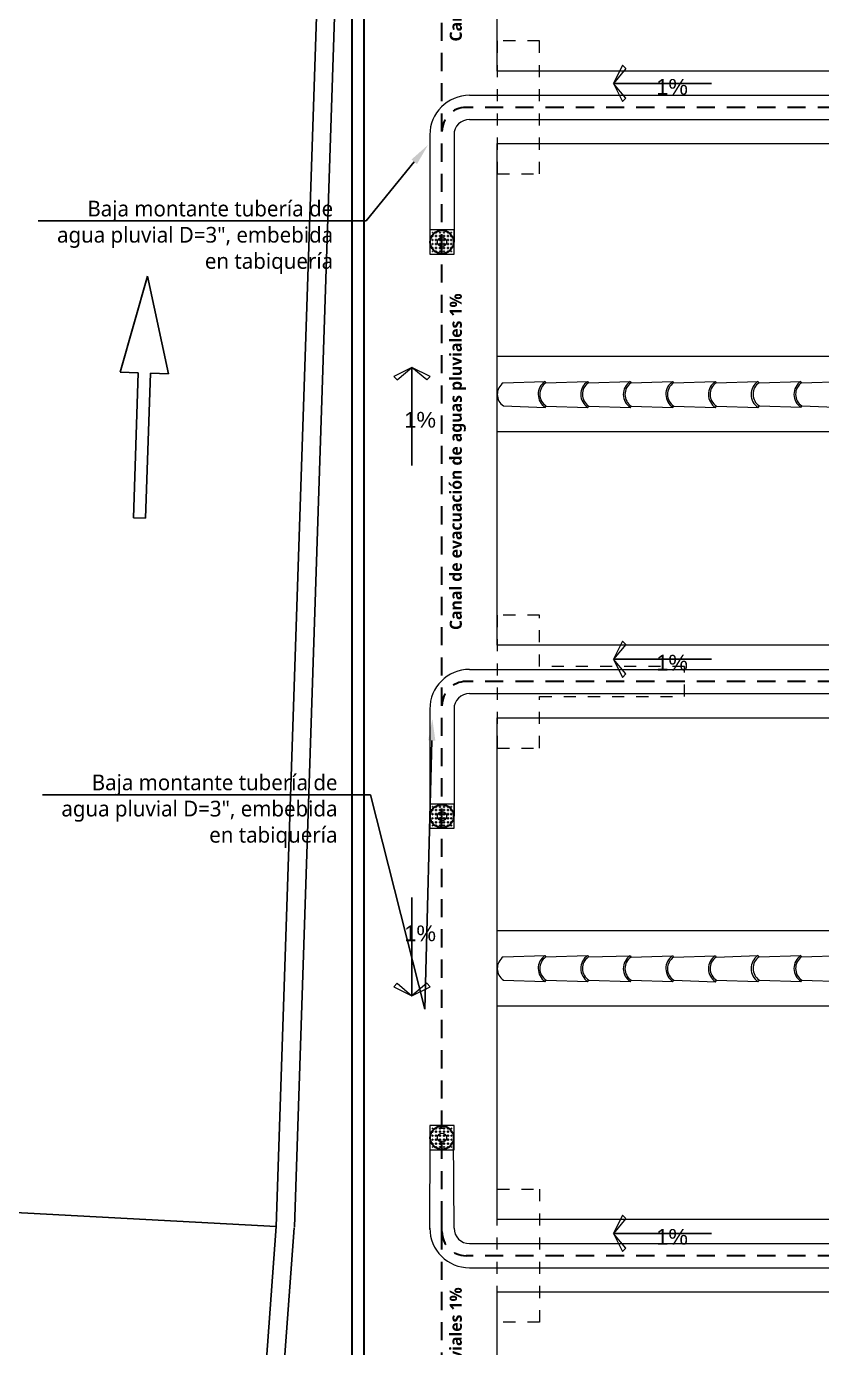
# Model space of a CAD drawing. Header units: metres. Extents: x 27 to 147, y -173 to 8.
# Drawn here: x 37.69 to 44.27, y -122.51 to -111.58 of the extents above; entities that cross this region are included whole.
import ezdxf
from ezdxf import colors
from ezdxf.entities.mleader import LeaderData, LeaderLine
from ezdxf.math import Vec2, Vec3

# ---------------------------------------------------------------- set-up
doc = ezdxf.new("R2010")
doc.units = ezdxf.units.M
doc.linetypes.add('DASHED2', pattern=[0.375, 0.25, -0.125])
doc.linetypes.add('HIDDEN2', pattern=[0.1875, 0.125, -0.0625])
for name, color, linetype, lineweight in [('2D Drafting - General_Pen_No__46', 7, 'Continuous', 25), ('canal de evacuacion', 1, 'Continuous', 20), ('Cotas varias El', 253, 'Continuous', 13), ('Equipamiento SR', 23, 'Continuous', 0), ('GRAFO 0 BLANCO', 7, 'Continuous', 0), ('grafo 2', 31, 'Continuous', 20), ('GRAFO 4', 7, 'Continuous', 30), ('GRAFO01', 7, 'Continuous', 0), ('GRfo 3', 7, 'Continuous', 30), ('Interior - Mobiliario', 7, 'Continuous', 5), ('letras sr', 7, 'Continuous', 5), ('linea0016', 144, 'HIDDEN2', 9), ('Lineas Referencia', 73, 'Continuous', 13), ('TEJAS ANDINA', 253, 'Continuous', 0)]:
    doc.layers.add(name, color=color, linetype=linetype, lineweight=lineweight)
doc.layers.add('Interior - Mobiliario _Pluma_Nº__3', color=7, linetype='Continuous', lineweight=18, true_color=0xff6600)
doc.layers.add('Mobiliario', color=7, linetype='Continuous', lineweight=0, true_color=0x7f7f7f)
doc.layers.add('Rampa', color=41, linetype='Continuous')
doc.layers.add('Separador de bike pintado', color=8, linetype='Continuous')
doc.styles.add('Generales', font='trebuc.ttf', dxfattribs={"height": 0.1})
doc.styles.add('GENERATED_STYLE_2', font='arial.ttf')

# ---------------------------------------------------------------- blocks, each defined once
blk = doc.blocks.new('A$C295C7585')
at = {"layer": 'Mobiliario', "lineweight": 15}
for p, q in [((1.374978025502969, 3.076203088460716), (1.513853283491699, 3.40416242087349)), ((1.513853283491699, 3.40416242087349), (1.527648820229842, 3.406546360073889)), ((1.556330874160267, 2.995064099900674), (1.716417933508637, 3.313533070731637)), ((1.716417933508637, 3.313533070731637), (1.70900166888714, 3.325407371513847)), ((1.222307230775641, 2.745859816847769), (1.36118248876528, 3.073819149260316)), ((1.36118248876528, 3.073819149260316), (1.374978025502969, 3.076203088460716)), ((1.403660079433394, 2.6647208282875), (1.563747138781764, 2.983189799118463)), ((1.563747138781764, 2.983189799118463), (1.556330874160267, 2.995064099900674)), ((1.069636436049223, 2.415516545234141), (1.208511694038407, 2.743475877646915)), ((1.208511694038407, 2.743475877646915), (1.222307230776096, 2.745859816847542)), ((1.250989284706975, 2.334377556673871), (1.411076344054891, 2.652846527505289)), ((1.411076344054891, 2.652846527505289), (1.403660079433394, 2.6647208282875)), ((0.9169656413223493, 2.085173273620967), (1.055840899311079, 2.413132606033741)), ((1.055840899311079, 2.413132606033741), (1.069636436048768, 2.415516545234595)), ((1.098318489980102, 2.004034285060698), (1.258405549328472, 2.322503255891888)), ((1.258405549328472, 2.322503255891888), (1.25098928470652, 2.334377556674326)), ((0.7650785429282223, 1.751017721853714), (0.9031190902182971, 2.079350511766734)), ((0.9031190902182971, 2.079350511766734), (0.9169656413223493, 2.085173273620967)), ((0.94643139158552, 1.66987873329299), (1.10492039455994, 1.989062689736784)), ((1.10492039455994, 1.989062689736784), (1.098439325062163, 2.004274668164622)), ((0.612407748201349, 1.420674450239858), (0.7512830061905333, 1.748633782652632)), ((0.7512830061905333, 1.748633782652632), (0.7650785429282223, 1.751017721853486)), ((0.7937605968586467, 1.339535461679816), (0.953847656207472, 1.658004432511007)), ((0.953847656207472, 1.658004432511007), (0.94643139158552, 1.66987873329299)), ((0.4597369534749305, 1.090331178626684), (0.5986122114636601, 1.418290511039459)), ((0.5986122114636601, 1.418290511039459), (0.6124077482018038, 1.420674450240085)), ((0.6410898021322282, 1.009192190066642), (0.8011768614805987, 1.327661160897833)), ((0.8011768614805987, 1.327661160897833), (0.7937605968591015, 1.339535461679816)), ((0.3070661587476025, 0.7599879070137376), (0.4459414167367868, 1.087947239426285)), ((0.4459414167367868, 1.087947239426285), (0.4597369534749305, 1.090331178626911)), ((0.4884190074053549, 0.6788489184534683), (0.6485060667537255, 0.997317889284659)), ((0.6485060667537255, 0.997317889284659), (0.6410898021322282, 1.009192190066642)), ((0.1543953640207292, 0.4296446354001091), (0.2932706220099135, 0.757603967813111)), ((0.2932706220099135, 0.757603967813111), (0.3070661587480572, 0.7599879070135103)), ((0.4958352720268522, 0.6669746176712579), (0.4884190074053549, 0.6788489184534683)), ((0.3357482126784817, 0.3485056468398398), (0.4958352720268522, 0.6669746176712579)), ((0.001724569293855893, 0.09930136378693533), (0.1405998272830402, 0.4272606961997099)), ((0.1405998272830402, 0.4272606961997099), (0.1543953640207292, 0.4296446354007912)), ((0.3431644773004336, 0.3366313460578567), (0.3357482126784817, 0.3485056468402945)), ((0.1830774179516084, 0.01816237522666597), (0.3431644773004336, 0.3366313460578567))]:
    blk.add_line(p, q, dxfattribs=at)
for centre, radius, start, end in [((1.64559542193274, 3.42692813519011), 0.1336946849706216, 189.8041789864884, 301.9874291323811), ((1.64559542193274, 3.42692813519011), 0.1196946849706216, 189.8041789864884, 301.9874291323811), ((1.492924627205866, 3.096584863576936), 0.1336946849706216, 189.8041789864884, 301.9874291323811), ((1.492924627205866, 3.096584863576936), 0.1196946849706216, 189.8041789864884, 301.9874291323811), ((1.340253832479448, 2.766241591963535), 0.1336946849706216, 189.8041789864884, 301.9874291323811), ((1.340253832479448, 2.766241591963535), 0.1196946849706216, 189.8041789864884, 301.9874291323811), ((1.187583037752574, 2.435898320350134), 0.1336946849706216, 189.8041789864884, 301.9874291323811), ((1.187583037752574, 2.435898320350134), 0.1196946849706216, 189.8041789864884, 301.9874291323811), ((1.034204698330086, 2.101672659223368), 0.1329726096647947, 189.6640148896703, 302.1275932302208), ((1.034912243024337, 2.105555048736051), 0.1196946849706216, 189.8041789864884, 301.9874291323811), ((0.8830251446311195, 1.77139949696948), 0.1336946849706216, 189.8041789864884, 301.9874291323811), ((0.8830251446311195, 1.77139949696948), 0.1196946849706216, 189.8041789864884, 301.9874291323811), ((0.7303543499047009, 1.441056225356306), 0.1336946849706216, 189.8041789864884, 301.9874291323811), ((0.7303543499047009, 1.441056225356306), 0.1196946849706216, 189.8041789864884, 301.9874291323811), ((0.5776835551778277, 1.110712953743132), 0.1336946849706216, 189.8041789864884, 301.9874291323811), ((0.5776835551778277, 1.110712953743132), 0.1196946849706216, 189.8041789864884, 301.9874291323811), ((0.4250127604509544, 0.7803696821295034), 0.1336946849706216, 189.8041789864884, 301.9874291323811), ((0.4250127604509544, 0.7803696821295034), 0.1196946849706216, 189.8041789864884, 301.9874291323811), ((0.2723419657240811, 0.4500264105163296), 0.1336946849706216, 189.8041789864884, 301.9874291323811), ((0.2723419657240811, 0.4500264105163296), 0.1196946849706216, 189.8041789864884, 301.9874291323811), ((0.1196711709962983, 0.119683138902019), 0.1196946849706216, 189.8041789864884, 301.9874291323811)]:
    blk.add_arc(centre, radius, start, end, dxfattribs=at)
blk = doc.blocks.new('Red 18')
at = {"layer": 'GRAFO 0 BLANCO', "linetype": 'Continuous'}
for p, q in [((0.05, 0.2041666666666667), (0.04583333333333334, 0.2041666666666667)), ((0.04583333333333334, 0.2041666666666667), (0.04583333333333334, 0.2)), ((0.04583333333333334, 0.2), (0.04583333333333334, 0.2041666666666667)), ((0.04583333333333334, 0.2041666666666667), (0.05, 0.2041666666666667)), ((0.04583333333333334, 0.2), (0.05, 0.2)), ((0.05, 0.2), (0.04583333333333334, 0.2)), ((0.05, 0.1791666666666666), (0.04583333333333334, 0.1791666666666666)), ((0.04583333333333334, 0.1791666666666666), (0.04583333333333334, 0.1708333333333333)), ((0.04583333333333334, 0.1708333333333333), (0.04583333333333334, 0.1791666666666666)), ((0.04583333333333334, 0.1791666666666666), (0.05, 0.1791666666666666)), ((0.04583333333333334, 0.1708333333333333), (0.05, 0.1708333333333333)), ((0.05, 0.1708333333333333), (0.04583333333333334, 0.1708333333333333)), ((0.05, 0.1458333333333333), (0.04583333333333334, 0.1458333333333333)), ((0.04583333333333334, 0.1458333333333333), (0.04583333333333334, 0.1375)), ((0.04583333333333334, 0.1375), (0.04583333333333334, 0.1458333333333333)), ((0.04583333333333334, 0.1458333333333333), (0.05, 0.1458333333333333)), ((0.04583333333333334, 0.1375), (0.05, 0.1375)), ((0.05, 0.1375), (0.04583333333333334, 0.1375)), ((0.05, 0.1125), (0.04583333333333334, 0.1125)), ((0.04583333333333334, 0.1125), (0.04583333333333334, 0.1041666666666667)), ((0.04583333333333334, 0.1041666666666667), (0.04583333333333334, 0.1125)), ((0.04583333333333334, 0.1125), (0.05, 0.1125)), ((0.05, 0.2), (0.05, 0.2041666666666667)), ((0.05, 0.2041666666666667), (0.05, 0.2)), ((0.05, 0.1708333333333333), (0.05, 0.1791666666666666)), ((0.05, 0.1791666666666666), (0.05, 0.1708333333333333)), ((0.05, 0.1375), (0.05, 0.1458333333333333)), ((0.05, 0.1458333333333333), (0.05, 0.1375)), ((0.05, 0.1041666666666667), (0.05, 0.1125)), ((0.05, 0.1125), (0.05, 0.1041666666666667)), ((0.07916666666666668, 0.2041666666666667), (0.07083333333333333, 0.2041666666666667)), ((0.07083333333333333, 0.2041666666666667), (0.07083333333333333, 0.2)), ((0.07083333333333333, 0.2041666666666667), (0.07916666666666668, 0.2041666666666667)), ((0.07083333333333333, 0.2), (0.07083333333333333, 0.2041666666666667)), ((0.07083333333333333, 0.2), (0.07916666666666668, 0.2)), ((0.07916666666666668, 0.2), (0.07083333333333333, 0.2)), ((0.07916666666666668, 0.1791666666666666), (0.07083333333333333, 0.1791666666666666)), ((0.07083333333333333, 0.1791666666666666), (0.07083333333333333, 0.1708333333333333)), ((0.07083333333333333, 0.1708333333333333), (0.07083333333333333, 0.1791666666666666)), ((0.07083333333333333, 0.1791666666666666), (0.07916666666666668, 0.1791666666666666)), ((0.07083333333333333, 0.1708333333333333), (0.07916666666666668, 0.1708333333333333)), ((0.07916666666666668, 0.1708333333333333), (0.07083333333333333, 0.1708333333333333)), ((0.07916666666666668, 0.1458333333333333), (0.07083333333333333, 0.1458333333333333)), ((0.07083333333333333, 0.1458333333333333), (0.07083333333333333, 0.1375)), ((0.07083333333333333, 0.1375), (0.07083333333333333, 0.1458333333333333)), ((0.07083333333333333, 0.1458333333333333), (0.07916666666666668, 0.1458333333333333)), ((0.07083333333333333, 0.1375), (0.07916666666666668, 0.1375)), ((0.07916666666666668, 0.1375), (0.07083333333333333, 0.1375)), ((0.07916666666666668, 0.1125), (0.07083333333333333, 0.1125)), ((0.07083333333333333, 0.1125), (0.07083333333333333, 0.1041666666666667)), ((0.07083333333333333, 0.1041666666666667), (0.07083333333333333, 0.1125)), ((0.07083333333333333, 0.1125), (0.07916666666666668, 0.1125)), ((0.07916666666666668, 0.2), (0.07916666666666668, 0.2041666666666667)), ((0.07916666666666668, 0.2041666666666667), (0.07916666666666668, 0.2)), ((0.07916666666666668, 0.1708333333333333), (0.07916666666666668, 0.1791666666666666)), ((0.07916666666666668, 0.1791666666666666), (0.07916666666666668, 0.1708333333333333)), ((0.07916666666666668, 0.1375), (0.07916666666666668, 0.1458333333333333)), ((0.07916666666666668, 0.1458333333333333), (0.07916666666666668, 0.1375)), ((0.07916666666666668, 0.1041666666666667), (0.07916666666666668, 0.1125)), ((0.07916666666666668, 0.1125), (0.07916666666666668, 0.1041666666666667)), ((0.1125, 0.2041666666666667), (0.1041666666666667, 0.2041666666666667)), ((0.1041666666666667, 0.2041666666666667), (0.1041666666666667, 0.2)), ((0.1041666666666667, 0.2041666666666667), (0.1125, 0.2041666666666667)), ((0.1041666666666667, 0.2), (0.1041666666666667, 0.2041666666666667)), ((0.1041666666666667, 0.2), (0.1125, 0.2)), ((0.1125, 0.2), (0.1041666666666667, 0.2)), ((0.1125, 0.1791666666666666), (0.1041666666666667, 0.1791666666666666)), ((0.1041666666666667, 0.1791666666666666), (0.1041666666666667, 0.1708333333333333)), ((0.1041666666666667, 0.1708333333333333), (0.1041666666666667, 0.1791666666666666)), ((0.1041666666666667, 0.1791666666666666), (0.1125, 0.1791666666666666)), ((0.1041666666666667, 0.1708333333333333), (0.1125, 0.1708333333333333)), ((0.1125, 0.1708333333333333), (0.1041666666666667, 0.1708333333333333)), ((0.1125, 0.1458333333333333), (0.1041666666666667, 0.1458333333333333)), ((0.1041666666666667, 0.1458333333333333), (0.1041666666666667, 0.1375)), ((0.1041666666666667, 0.1375), (0.1041666666666667, 0.1458333333333333)), ((0.1041666666666667, 0.1458333333333333), (0.1125, 0.1458333333333333)), ((0.1041666666666667, 0.1375), (0.1125, 0.1375)), ((0.1125, 0.1375), (0.1041666666666667, 0.1375)), ((0.1125, 0.1125), (0.1041666666666667, 0.1125)), ((0.1041666666666667, 0.1125), (0.1041666666666667, 0.1041666666666667)), ((0.1041666666666667, 0.1041666666666667), (0.1041666666666667, 0.1125)), ((0.1041666666666667, 0.1125), (0.1125, 0.1125)), ((0.1125, 0.2), (0.1125, 0.2041666666666667)), ((0.1125, 0.2041666666666667), (0.1125, 0.2)), ((0.1125, 0.1708333333333333), (0.1125, 0.1791666666666666)), ((0.1125, 0.1791666666666666), (0.1125, 0.1708333333333333)), ((0.1125, 0.1375), (0.1125, 0.1458333333333333)), ((0.1125, 0.1458333333333333), (0.1125, 0.1375)), ((0.1125, 0.1041666666666667), (0.1125, 0.1125)), ((0.1125, 0.1125), (0.1125, 0.1041666666666667)), ((0.1458333333333333, 0.2041666666666667), (0.1375, 0.2041666666666667)), ((0.1375, 0.2041666666666667), (0.1375, 0.2)), ((0.1375, 0.2041666666666667), (0.1458333333333333, 0.2041666666666667)), ((0.1375, 0.2), (0.1375, 0.2041666666666667)), ((0.1375, 0.2), (0.1458333333333333, 0.2)), ((0.1458333333333333, 0.2), (0.1375, 0.2)), ((0.1458333333333333, 0.1791666666666666), (0.1375, 0.1791666666666666)), ((0.1375, 0.1791666666666666), (0.1375, 0.1708333333333333)), ((0.1375, 0.1708333333333333), (0.1375, 0.1791666666666666)), ((0.1375, 0.1791666666666666), (0.1458333333333333, 0.1791666666666666)), ((0.1375, 0.1708333333333333), (0.1458333333333333, 0.1708333333333333)), ((0.1458333333333333, 0.1708333333333333), (0.1375, 0.1708333333333333)), ((0.1458333333333333, 0.1458333333333333), (0.1375, 0.1458333333333333)), ((0.1375, 0.1458333333333333), (0.1375, 0.1375)), ((0.1375, 0.1375), (0.1375, 0.1458333333333333)), ((0.1375, 0.1458333333333333), (0.1458333333333333, 0.1458333333333333)), ((0.1375, 0.1375), (0.1458333333333333, 0.1375)), ((0.1458333333333333, 0.1375), (0.1375, 0.1375)), ((0.1458333333333333, 0.1125), (0.1375, 0.1125)), ((0.1375, 0.1125), (0.1375, 0.1041666666666667)), ((0.1375, 0.1041666666666667), (0.1375, 0.1125)), ((0.1375, 0.1125), (0.1458333333333333, 0.1125)), ((0.1458333333333333, 0.2), (0.1458333333333333, 0.2041666666666667)), ((0.1458333333333333, 0.2041666666666667), (0.1458333333333333, 0.2)), ((0.1458333333333333, 0.1708333333333333), (0.1458333333333333, 0.1791666666666666)), ((0.1458333333333333, 0.1791666666666666), (0.1458333333333333, 0.1708333333333333)), ((0.1458333333333333, 0.1375), (0.1458333333333333, 0.1458333333333333)), ((0.1458333333333333, 0.1458333333333333), (0.1458333333333333, 0.1375)), ((0.1458333333333333, 0.1041666666666667), (0.1458333333333333, 0.1125)), ((0.1458333333333333, 0.1125), (0.1458333333333333, 0.1041666666666667)), ((0.1791666666666666, 0.2041666666666667), (0.1708333333333333, 0.2041666666666667)), ((0.1708333333333333, 0.2041666666666667), (0.1708333333333333, 0.2)), ((0.1708333333333333, 0.2041666666666667), (0.1791666666666666, 0.2041666666666667)), ((0.1708333333333333, 0.2), (0.1708333333333333, 0.2041666666666667)), ((0.1708333333333333, 0.2), (0.1791666666666666, 0.2)), ((0.1791666666666666, 0.2), (0.1708333333333333, 0.2)), ((0.1791666666666666, 0.1791666666666666), (0.1708333333333333, 0.1791666666666666)), ((0.1708333333333333, 0.1791666666666666), (0.1708333333333333, 0.1708333333333333)), ((0.1708333333333333, 0.1708333333333333), (0.1708333333333333, 0.1791666666666666)), ((0.1708333333333333, 0.1791666666666666), (0.1791666666666666, 0.1791666666666666)), ((0.1708333333333333, 0.1708333333333333), (0.1791666666666666, 0.1708333333333333)), ((0.1791666666666666, 0.1708333333333333), (0.1708333333333333, 0.1708333333333333)), ((0.1791666666666666, 0.1458333333333333), (0.1708333333333333, 0.1458333333333333)), ((0.1708333333333333, 0.1458333333333333), (0.1708333333333333, 0.1375)), ((0.1708333333333333, 0.1375), (0.1708333333333333, 0.1458333333333333)), ((0.1708333333333333, 0.1458333333333333), (0.1791666666666666, 0.1458333333333333)), ((0.1708333333333333, 0.1375), (0.1791666666666666, 0.1375)), ((0.1791666666666666, 0.1375), (0.1708333333333333, 0.1375)), ((0.1791666666666666, 0.1125), (0.1708333333333333, 0.1125)), ((0.1708333333333333, 0.1125), (0.1708333333333333, 0.1041666666666667)), ((0.1708333333333333, 0.1041666666666667), (0.1708333333333333, 0.1125)), ((0.1708333333333333, 0.1125), (0.1791666666666666, 0.1125)), ((0.1791666666666666, 0.2), (0.1791666666666666, 0.2041666666666667)), ((0.1791666666666666, 0.2041666666666667), (0.1791666666666666, 0.2)), ((0.1791666666666666, 0.1708333333333333), (0.1791666666666666, 0.1791666666666666)), ((0.1791666666666666, 0.1791666666666666), (0.1791666666666666, 0.1708333333333333)), ((0.1791666666666666, 0.1375), (0.1791666666666666, 0.1458333333333333)), ((0.1791666666666666, 0.1458333333333333), (0.1791666666666666, 0.1375)), ((0.1791666666666666, 0.1041666666666667), (0.1791666666666666, 0.1125)), ((0.1791666666666666, 0.1125), (0.1791666666666666, 0.1041666666666667)), ((0.2041666666666667, 0.2041666666666667), (0.2, 0.2041666666666667)), ((0.2, 0.2041666666666667), (0.2, 0.2)), ((0.2, 0.2), (0.2, 0.2041666666666667)), ((0.2, 0.2041666666666667), (0.2041666666666667, 0.2041666666666667)), ((0.2, 0.2), (0.2041666666666667, 0.2)), ((0.2041666666666667, 0.2), (0.2, 0.2)), ((0.2041666666666667, 0.1791666666666666), (0.2, 0.1791666666666666)), ((0.2, 0.1791666666666666), (0.2, 0.1708333333333333)), ((0.2, 0.1708333333333333), (0.2, 0.1791666666666666)), ((0.2, 0.1791666666666666), (0.2041666666666667, 0.1791666666666666)), ((0.2, 0.1708333333333333), (0.2041666666666667, 0.1708333333333333)), ((0.2041666666666667, 0.1708333333333333), (0.2, 0.1708333333333333)), ((0.2041666666666667, 0.1458333333333333), (0.2, 0.1458333333333333)), ((0.2, 0.1458333333333333), (0.2, 0.1375)), ((0.2, 0.1375), (0.2, 0.1458333333333333)), ((0.2, 0.1458333333333333), (0.2041666666666667, 0.1458333333333333)), ((0.2, 0.1375), (0.2041666666666667, 0.1375)), ((0.2041666666666667, 0.1375), (0.2, 0.1375)), ((0.2041666666666667, 0.1125), (0.2, 0.1125)), ((0.2, 0.1125), (0.2, 0.1041666666666667)), ((0.2, 0.1041666666666667), (0.2, 0.1125)), ((0.2, 0.1125), (0.2041666666666667, 0.1125)), ((0.2041666666666667, 0.2), (0.2041666666666667, 0.2041666666666667)), ((0.2041666666666667, 0.2041666666666667), (0.2041666666666667, 0.2)), ((0.2041666666666667, 0.1708333333333333), (0.2041666666666667, 0.1791666666666666)), ((0.2041666666666667, 0.1791666666666666), (0.2041666666666667, 0.1708333333333333)), ((0.2041666666666667, 0.1375), (0.2041666666666667, 0.1458333333333333)), ((0.2041666666666667, 0.1458333333333333), (0.2041666666666667, 0.1375)), ((0.2041666666666667, 0.1041666666666667), (0.2041666666666667, 0.1125)), ((0.2041666666666667, 0.1125), (0.2041666666666667, 0.1041666666666667)), ((0.04583333333333334, 0.1041666666666667), (0.05, 0.1041666666666667)), ((0.05, 0.1041666666666667), (0.04583333333333334, 0.1041666666666667)), ((0.05, 0.07916666666666668), (0.04583333333333334, 0.07916666666666668)), ((0.04583333333333334, 0.07916666666666668), (0.04583333333333334, 0.07083333333333333)), ((0.04583333333333334, 0.07083333333333333), (0.04583333333333334, 0.07916666666666668)), ((0.04583333333333334, 0.07916666666666668), (0.05, 0.07916666666666668)), ((0.04583333333333334, 0.07083333333333333), (0.05, 0.07083333333333333)), ((0.05, 0.07083333333333333), (0.04583333333333334, 0.07083333333333333)), ((0.05, 0.05), (0.04583333333333334, 0.05)), ((0.04583333333333334, 0.05), (0.04583333333333334, 0.04583333333333334)), ((0.04583333333333334, 0.04583333333333334), (0.04583333333333334, 0.05)), ((0.04583333333333334, 0.05), (0.05, 0.05)), ((0.04583333333333334, 0.04583333333333334), (0.05, 0.04583333333333334)), ((0.05, 0.04583333333333334), (0.04583333333333334, 0.04583333333333334)), ((0.05, 0.07083333333333333), (0.05, 0.07916666666666668)), ((0.05, 0.07916666666666668), (0.05, 0.07083333333333333)), ((0.05, 0.04583333333333334), (0.05, 0.05)), ((0.05, 0.05), (0.05, 0.04583333333333334)), ((0.07083333333333333, 0.1041666666666667), (0.07916666666666668, 0.1041666666666667)), ((0.07916666666666668, 0.1041666666666667), (0.07083333333333333, 0.1041666666666667)), ((0.07916666666666668, 0.07916666666666668), (0.07083333333333333, 0.07916666666666668)), ((0.07083333333333333, 0.07916666666666668), (0.07083333333333333, 0.07083333333333333)), ((0.07083333333333333, 0.07083333333333333), (0.07083333333333333, 0.07916666666666668)), ((0.07083333333333333, 0.07916666666666668), (0.07916666666666668, 0.07916666666666668)), ((0.07083333333333333, 0.07083333333333333), (0.07916666666666668, 0.07083333333333333)), ((0.07916666666666668, 0.07083333333333333), (0.07083333333333333, 0.07083333333333333)), ((0.07916666666666668, 0.05), (0.07083333333333333, 0.05)), ((0.07083333333333333, 0.05), (0.07083333333333333, 0.04583333333333334)), ((0.07083333333333333, 0.05), (0.07916666666666668, 0.05)), ((0.07083333333333333, 0.04583333333333334), (0.07083333333333333, 0.05)), ((0.07083333333333333, 0.04583333333333334), (0.07916666666666668, 0.04583333333333334)), ((0.07916666666666668, 0.04583333333333334), (0.07083333333333333, 0.04583333333333334)), ((0.07916666666666668, 0.07083333333333333), (0.07916666666666668, 0.07916666666666668)), ((0.07916666666666668, 0.07916666666666668), (0.07916666666666668, 0.07083333333333333)), ((0.07916666666666668, 0.04583333333333334), (0.07916666666666668, 0.05)), ((0.07916666666666668, 0.05), (0.07916666666666668, 0.04583333333333334)), ((0.1041666666666667, 0.1041666666666667), (0.1125, 0.1041666666666667)), ((0.1125, 0.1041666666666667), (0.1041666666666667, 0.1041666666666667)), ((0.1125, 0.07916666666666668), (0.1041666666666667, 0.07916666666666668)), ((0.1041666666666667, 0.07916666666666668), (0.1041666666666667, 0.07083333333333333)), ((0.1041666666666667, 0.07083333333333333), (0.1041666666666667, 0.07916666666666668)), ((0.1041666666666667, 0.07916666666666668), (0.1125, 0.07916666666666668)), ((0.1041666666666667, 0.07083333333333333), (0.1125, 0.07083333333333333)), ((0.1125, 0.07083333333333333), (0.1041666666666667, 0.07083333333333333)), ((0.1125, 0.05), (0.1041666666666667, 0.05)), ((0.1041666666666667, 0.05), (0.1041666666666667, 0.04583333333333334)), ((0.1041666666666667, 0.05), (0.1125, 0.05)), ((0.1041666666666667, 0.04583333333333334), (0.1041666666666667, 0.05)), ((0.1041666666666667, 0.04583333333333334), (0.1125, 0.04583333333333334)), ((0.1125, 0.04583333333333334), (0.1041666666666667, 0.04583333333333334)), ((0.1125, 0.07083333333333333), (0.1125, 0.07916666666666668)), ((0.1125, 0.07916666666666668), (0.1125, 0.07083333333333333)), ((0.1125, 0.04583333333333334), (0.1125, 0.05)), ((0.1125, 0.05), (0.1125, 0.04583333333333334)), ((0.1375, 0.1041666666666667), (0.1458333333333333, 0.1041666666666667)), ((0.1458333333333333, 0.1041666666666667), (0.1375, 0.1041666666666667)), ((0.1458333333333333, 0.07916666666666668), (0.1375, 0.07916666666666668)), ((0.1375, 0.07916666666666668), (0.1375, 0.07083333333333333)), ((0.1375, 0.07083333333333333), (0.1375, 0.07916666666666668)), ((0.1375, 0.07916666666666668), (0.1458333333333333, 0.07916666666666668)), ((0.1375, 0.07083333333333333), (0.1458333333333333, 0.07083333333333333)), ((0.1458333333333333, 0.07083333333333333), (0.1375, 0.07083333333333333)), ((0.1458333333333333, 0.05), (0.1375, 0.05)), ((0.1375, 0.05), (0.1375, 0.04583333333333334)), ((0.1375, 0.05), (0.1458333333333333, 0.05)), ((0.1375, 0.04583333333333334), (0.1375, 0.05)), ((0.1375, 0.04583333333333334), (0.1458333333333333, 0.04583333333333334)), ((0.1458333333333333, 0.04583333333333334), (0.1375, 0.04583333333333334)), ((0.1458333333333333, 0.07083333333333333), (0.1458333333333333, 0.07916666666666668)), ((0.1458333333333333, 0.07916666666666668), (0.1458333333333333, 0.07083333333333333)), ((0.1458333333333333, 0.04583333333333334), (0.1458333333333333, 0.05)), ((0.1458333333333333, 0.05), (0.1458333333333333, 0.04583333333333334)), ((0.1708333333333333, 0.1041666666666667), (0.1791666666666666, 0.1041666666666667)), ((0.1791666666666666, 0.1041666666666667), (0.1708333333333333, 0.1041666666666667)), ((0.1791666666666666, 0.07916666666666668), (0.1708333333333333, 0.07916666666666668)), ((0.1708333333333333, 0.07916666666666668), (0.1708333333333333, 0.07083333333333333)), ((0.1708333333333333, 0.07083333333333333), (0.1708333333333333, 0.07916666666666668)), ((0.1708333333333333, 0.07916666666666668), (0.1791666666666666, 0.07916666666666668)), ((0.1708333333333333, 0.07083333333333333), (0.1791666666666666, 0.07083333333333333)), ((0.1791666666666666, 0.07083333333333333), (0.1708333333333333, 0.07083333333333333)), ((0.1791666666666666, 0.05), (0.1708333333333333, 0.05)), ((0.1708333333333333, 0.05), (0.1708333333333333, 0.04583333333333334)), ((0.1708333333333333, 0.05), (0.1791666666666666, 0.05)), ((0.1708333333333333, 0.04583333333333334), (0.1708333333333333, 0.05)), ((0.1708333333333333, 0.04583333333333334), (0.1791666666666666, 0.04583333333333334)), ((0.1791666666666666, 0.04583333333333334), (0.1708333333333333, 0.04583333333333334)), ((0.1791666666666666, 0.07083333333333333), (0.1791666666666666, 0.07916666666666668)), ((0.1791666666666666, 0.07916666666666668), (0.1791666666666666, 0.07083333333333333)), ((0.1791666666666666, 0.04583333333333334), (0.1791666666666666, 0.05)), ((0.1791666666666666, 0.05), (0.1791666666666666, 0.04583333333333334)), ((0.2, 0.1041666666666667), (0.2041666666666667, 0.1041666666666667)), ((0.2041666666666667, 0.1041666666666667), (0.2, 0.1041666666666667)), ((0.2041666666666667, 0.07916666666666668), (0.2, 0.07916666666666668)), ((0.2, 0.07916666666666668), (0.2, 0.07083333333333333)), ((0.2, 0.07083333333333333), (0.2, 0.07916666666666668)), ((0.2, 0.07916666666666668), (0.2041666666666667, 0.07916666666666668)), ((0.2, 0.07083333333333333), (0.2041666666666667, 0.07083333333333333)), ((0.2041666666666667, 0.07083333333333333), (0.2, 0.07083333333333333)), ((0.2041666666666667, 0.05), (0.2, 0.05)), ((0.2, 0.05), (0.2, 0.04583333333333334)), ((0.2, 0.04583333333333334), (0.2, 0.05)), ((0.2, 0.05), (0.2041666666666667, 0.05)), ((0.2, 0.04583333333333334), (0.2041666666666667, 0.04583333333333334)), ((0.2041666666666667, 0.04583333333333334), (0.2, 0.04583333333333334)), ((0.2041666666666667, 0.07083333333333333), (0.2041666666666667, 0.07916666666666668)), ((0.2041666666666667, 0.07916666666666668), (0.2041666666666667, 0.07083333333333333)), ((0.2041666666666667, 0.04583333333333334), (0.2041666666666667, 0.05)), ((0.2041666666666667, 0.05), (0.2041666666666667, 0.04583333333333334))]:
    blk.add_line(p, q, dxfattribs=at)
at = {"layer": 'GRAFO01'}
blk.add_lwpolyline([(0.02500000000000005, 0.02500000000000141), (0.2250000000000001, 0.02500000000000141), (0.2250000000000001, 0.2250000000000014), (0.02500000000000005, 0.2250000000000014)], close=True, dxfattribs=at)
at = {"layer": 'Interior - Mobiliario _Pluma_Nº__3', "linetype": 'Continuous'}
for p, q in [((0.2250000000000001, 0.2250000000000014), (0.02500000000000005, 0.2250000000000014)), ((0.02500000000000005, 0.2250000000000014), (0.02500000000000005, 0.02500000000000141)), ((0.2250000000000001, 0.02500000000000141), (0.2250000000000001, 0.2250000000000014)), ((0.02500000000000005, 0.02500000000000141), (0.2250000000000001, 0.02500000000000141))]:
    blk.add_line(p, q, dxfattribs=at)
blk = doc.blocks.new('FLECHA')
at = {"layer": 'grafo 2', "ltscale": 0.05}
for p, q in [((674350.4068813783, 8489809.493097022, -2.952000000000225), (674350.3571751671, 8489809.392813733, -2.952000000000225)), ((674350.4068813783, 8489809.493097022, -2.952000000000225), (674350.4259006998, 8489809.474077702, -2.952000000000225)), ((674350.4259006998, 8489809.474077702, -2.952000000000225), (674350.3571751671, 8489809.392813733, -2.952000000000225)), ((674350.4259006998, 8489809.311549768, -2.952000000000225), (674350.3571751671, 8489809.392813733, -2.952000000000225)), ((674350.4068813783, 8489809.292530447, -2.952000000000225), (674350.4259006998, 8489809.311549768, -2.952000000000225))]:
    blk.add_line(p, q, dxfattribs=at)
at = {"layer": 'grafo 2', "lineweight": 25}
blk.add_line((674350.8988359317, 8489809.392813733, -2.952000000000225), (674350.3571751671, 8489809.392813733, -2.952000000000225), dxfattribs=at)
at = {"layer": 'grafo 2'}
blk.add_line((674350.3571751671, 8489809.392813733, -2.952000000000225), (674350.4068813783, 8489809.292530447, -2.952000000000225), dxfattribs=at)

msp = doc.modelspace()

# ---------------------------------------------------------------- linework, layer by layer
at = {"color": 251, "true_color": 0x636466}
for p, q in [((40.14601842962555, -109.9281439354807), (39.76108894160541, -121.5127773525081)), ((40.29590978054382, -109.9331328670677), (39.91098029252368, -121.517766284095)), ((39.76108894160541, -121.5127773525081), (33.76848248723662, -121.1906098493262)), ((39.76106302949115, -121.5127695865182), (39.28485812579954, -127.9185933180206)), ((39.91065026386804, -121.5238898073556), (39.43528351361488, -127.9184388477637))]:
    msp.add_line(p, q, dxfattribs=at)
at = {"layer": 'canal de evacuacion'}
for p, q in [((41.35959469401715, -112.1536370886201), (51.88941744437298, -112.1536370886208)), ((41.35959469401715, -112.3536370886202), (51.88941744437253, -112.3536370886206)), ((41.35959415842436, -116.9036369935966), (51.88941744437298, -116.9036369935975)), ((41.35959415842436, -117.1036369935966), (51.88941744437253, -117.1036369935973)), ((41.35984522787376, -121.6536374446639), (51.88941744437253, -121.6536374446643)), ((41.35984522787376, -121.8536374446639), (51.88941744437253, -121.8536374446641))]:
    msp.add_line(p, q, dxfattribs=at)
for points in [[(41.03155751114164, -112.4816742714958), (41.03155751114119, -113.3675613084542)], [(41.23155751114146, -112.4816742714963), (41.23155751114101, -113.3675613084542)], [(41.0315569755484, -117.2316741764732), (41.03155697554794, -118.1175610424266)], [(41.23155697554822, -117.2316741764737), (41.23155697554776, -118.1175610424266)], [(41.0320394145414, -121.5379186259106), (41.03512882024589, -120.7778983306273)], [(41.23180804499762, -121.5256002617882), (41.22851937646138, -120.7778983306273)]]:
    msp.add_lwpolyline(points, dxfattribs=at)
for centre in [(41.1315575111411, -113.3675613084542), (41.13155697554785, -118.1175610424266), (41.13182409835363, -120.7778983306273), (41.13182409835363, -120.7778983306273)]:
    msp.add_circle(centre, 0.0375, dxfattribs=at)
for centre, radius, start, end in [((41.35959469401715, -112.4816742714963), 0.3280371828760508, 90, 179.9999999999479), ((41.35959469401715, -112.4816742714963), 0.1280371828760508, 90, 180), ((41.35959415842436, -117.2316741764737), 0.3280371828760508, 90, 179.9999999999479), ((41.35959415842436, -117.2316741764737), 0.1280371828760508, 90, 180), ((41.35984522787376, -121.5256002617882), 0.3280371828760508, 180.0000000000391, 270), ((41.35984522787376, -121.5256002617882), 0.1280371828760508, 180, 270)]:
    msp.add_arc(centre, radius, start, end, dxfattribs=at)
at = {"layer": 'Cotas varias El'}
for p, q in [((51.88949792623444, -114.3157270225102), (41.58595083168663, -114.3157270225102)), ((51.88949792623444, -114.9391892198665), (41.58595083168663, -114.9391892198665)), ((51.88950950487524, -119.0657280966188), (41.58596241032743, -119.0657280966188)), ((51.88950950487524, -119.6891902939752), (41.58596241032743, -119.6891902939752))]:
    msp.add_line(p, q, dxfattribs=at)
at = {"layer": 'GRAFO 4', "linetype": 'Continuous'}
for points in [[(40.38938244516694, -107.3536374025028), (51.98949792623446, -107.3536374025028), (51.98949792623446, -126.6536374769391), (40.38938244516694, -126.6536374769391)], [(40.48938244516697, -107.4536374025028), (51.88949792623444, -107.4536374025028), (51.88949792623444, -126.5536374769392), (40.48938244516697, -126.5536374769391)]]:
    msp.add_lwpolyline(points, close=True, dxfattribs=at)
at = {"layer": 'GRAFO01', "color": 251, "linetype": 'DASHED2', "lineweight": 9, "ltscale": 0.2}
for points in [[(41.58939658530008, -111.7036367851415), (41.58939646888021, -112.8036367851196), (41.93939646883828, -112.8036371341441), (41.93939658525838, -111.7036371341664)], [(43.13939395242315, -117.1286380395458), (43.13939395242315, -116.8786380395458), (41.93939440560004, -116.8786380395458), (41.9393947837095, -116.453638870531), (41.58939448636502, -116.4536388708929), (41.58939395077201, -117.5536385214809), (41.93939495612946, -117.5536385214809), (41.93943102330829, -117.1286380435949)], [(41.58939658529997, -122.3036384521497), (41.5893964688801, -121.2036384521716), (41.93939646883817, -121.2036381031471), (41.93939658525827, -122.3036381031247)]]:
    msp.add_lwpolyline(points, close=True, dxfattribs=at)
at = {"layer": 'GRfo 3'}
for centre in [(41.1315575111411, -113.3675613084542), (41.13155697554785, -118.1175610424266), (41.13182409835363, -120.7778983306273)]:
    msp.add_circle(centre, 0.0966952781077453, dxfattribs=at)
at = {"layer": 'linea0016', "linetype": 'HIDDEN2', "lineweight": 30, "ltscale": 1.2}
for p, q in [((41.13180804499862, -112.45363691876), (41.13180804499862, -107.8036374025029)), ((51.88949792623444, -112.25363691876), (41.33180804499861, -112.25363691876)), ((41.13180804499862, -126.2036374769203), (41.13180804499862, -112.45363691876)), ((51.88949792623444, -117.0036379928686), (41.33180804499861, -117.0036379928686)), ((41.13180804499862, -121.5536390669773), (41.13180804499862, -121.4536390669774)), ((51.88949792623444, -121.7536390669773), (41.33180804499861, -121.7536390669773))]:
    msp.add_line(p, q, dxfattribs=at)
at = {"layer": 'linea0016', "linetype": 'HIDDEN2', "lineweight": 30, "ltscale": 0.9}
for centre, start, end in [((41.33180804499861, -112.45363691876), 90, 180), ((41.33180804499861, -117.2036379928687), 90, 180), ((41.33180804499861, -121.5536390669773), 180, 270)]:
    msp.add_arc(centre, 0.2, start, end, dxfattribs=at)
at = {"layer": 'Rampa'}
msp.add_line((40.1460184296256, -109.9281439354817), (39.76108894160546, -121.512777352509), dxfattribs=at)
at = {"layer": 'Separador de bike pintado'}
for p, q in [((38.47055254445753, -114.4443276650003), (38.69700963935333, -113.6514107809746)), ((38.69700963935333, -113.6514107809746), (38.87033191226795, -114.4576113704832)), ((38.62046980770868, -114.4493090544185), (38.47055254445753, -114.4443276650003)), ((38.58061869137141, -115.6486471581596), (38.62046980850204, -114.4493090571076)), ((38.68056353109336, -115.6519680838026), (38.72041464901685, -114.4526299810651)), ((38.87033191226795, -114.4576113704832), (38.72041464901685, -114.4526299810651)), ((38.58061869137141, -115.6486471581596), (38.68056353109336, -115.6519680838026))]:
    msp.add_line(p, q, dxfattribs=at)
at = {"layer": 'TEJAS ANDINA'}
for points in [[(41.58938244525862, -107.7536374025029), (51.88949792623444, -107.7536374025029), (51.88949792623444, -111.95363691876), (41.58938244525862, -111.95363691876)], [(41.58938244516693, -112.55363691876), (51.8894979262345, -112.55363691876), (51.8894979262345, -116.7036374397209), (41.58938244516693, -116.7036374397209)], [(41.58939402380773, -117.303637439721), (51.88949792623444, -117.303637439721), (51.88949792623444, -121.4536390669774), (41.58939402380773, -121.4536390669774)], [(41.58939656942457, -122.0536390669774), (51.88949792623444, -122.0536390669774), (51.88949792623444, -126.2536374769204), (41.58939656942457, -126.2536374769204)]]:
    msp.add_lwpolyline(points, close=True, dxfattribs=at)

# ---------------------------------------------------------------- block references
at = {"layer": 'Equipamiento SR', "xscale": 0.9674350222721192, "yscale": 0.9674350222721192, "zscale": 0.9674350222721192, "rotation": 294.7640139528098}
for p in [(41.55153783843426, -114.5706768967277), (41.55154941707505, -119.3206779708364)]:
    msp.add_blockref('A$C295C7585', p, dxfattribs=at)
at = {"layer": 'Interior - Mobiliario', "color": 104, "linetype": 'Continuous', "lineweight": 20, "true_color": 0x029e21}
for p in [(41.0065575111411, -113.4925613084542), (41.00655697554785, -118.2425610424266), (41.00682409835363, -120.9028983306273)]:
    msp.add_blockref('Red 18', p, dxfattribs=at)
at = {"layer": 'Lineas Referencia', "xscale": 1.5, "yscale": 1.5, "zscale": 1.5}
for p in [(-1011482.985655881, -12734826.14435176, 4.428000000000337), (-1011482.985656143, -12734830.9083255, 4.428000000000337), (-1011482.985656143, -12734835.65832713, 4.428000000000337)]:
    msp.add_blockref('FLECHA', p, dxfattribs=at)
for p, rotation in [((-12734673.20564168, 1011411.131280643, 4.428000000000337), 270), ((12734754.97279952, -1011645.138558039, 4.428000000000337), 89.99999999999999)]:
    msp.add_blockref('FLECHA', p, dxfattribs=dict(at, rotation=rotation))

# ---------------------------------------------------------------- texts
at = {"layer": '2D Drafting - General_Pen_No__46', "char_height": 0.1, "attachment_point": 7, "rotation": 90, "style": 'GENERATED_STYLE_2'}
for insert in [(41.32962105782192, -111.7086252971664), (41.32962105782192, -116.5773750000523), (41.32962105782192, -124.800221343861)]:
    msp.add_mtext('{\\fTrebuchet MS|b1|i0|c0|p34;Canal de evacuación de aguas pluviales 1%}', dxfattribs=dict(at, insert=insert))
at = {"layer": '2D Drafting - General_Pen_No__46', "char_height": 0.13, "attachment_point": 7, "style": 'GENERATED_STYLE_2'}
for insert in [(42.85343221611717, -112.1497373023028), (40.76952433071435, -114.9042219969277), (42.85343195346238, -116.9137110410905), (40.76952433071435, -119.1527271393779), (42.85343195346238, -121.663712668347)]:
    msp.add_mtext('{\\fSansSerif|b0|i0|c2|p2; 1%}', dxfattribs=dict(at, insert=insert))

# ---------------------------------------------------------------- leaders
at = {"layer": 'letras sr'}
ml = msp.add_multileader_mtext('Standard', dxfattribs=at)
ml.set_content('Baja montante tubería de\\P agua pluvial D=3", embebida\\P en tabiquería', color=256, style='Generales')
ml.set_leader_properties()
ml.build(insert=Vec2(0, 0))
ml.multileader.update_dxf_attribs({"text_right_attachment_type": 6, "dogleg_length": 0.36, "arrow_head_size": 0.18})
ctx = ml.context
ctx.base_point, ctx.char_height, ctx.arrow_head_size, ctx.landing_gap_size, ctx.plane_origin, ctx.plane_x_axis, ctx.plane_y_axis = Vec3(37.80838955821801, -113.1092312329562), 0.13, 0.18, 0.09, Vec3(37.35328881580281, -113.3493183154883), Vec3(1, -4.898587196589413e-16), Vec3(4.898587196589413e-16, 1)
ctx.right_attachment, ctx.text_align_type = 6, 2
notes = []
notes.append((ctx, [(1, (1, 1, 0), (40.5045288138717, -113.19261507134), (-1, 4.898587196589414e-16), 0.1826173701318089, [(0, [(41.01635999724104, -112.5644458116318)], 0, [])])]))
ctx.mtext.insert, ctx.mtext.text_direction, ctx.mtext.rotation, ctx.mtext.alignment, ctx.mtext.flow_direction = Vec3(40.23191144373988, -113.0258473945723), Vec3(1, -4.898587196589413e-16), 6.283185307179585, 3, 5
ml = msp.add_multileader_mtext('Standard', dxfattribs=at)
ml.set_content('Baja montante tubería de\\P agua pluvial D=3", embebida\\P en tabiquería', color=256, style='Generales')
ml.set_leader_properties()
ml.build(insert=Vec2(0, 0))
ml.multileader.update_dxf_attribs({"text_right_attachment_type": 6, "dogleg_length": 0.36, "arrow_head_size": 0.18})
ctx = ml.context
ctx.base_point, ctx.char_height, ctx.arrow_head_size, ctx.landing_gap_size, ctx.plane_origin, ctx.plane_x_axis, ctx.plane_y_axis = Vec3(37.84441986985817, -117.8565131304176), 0.13, 0.18, 0.09, Vec3(37.38931912744297, -118.0966002129497), Vec3(1, -4.898587196589413e-16), Vec3(4.898587196589413e-16, 1)
ctx.right_attachment, ctx.text_align_type = 6, 2
notes.append((ctx, [(1, (1, 1, 0), (40.54055912551186, -117.9398969688014), (-1, 4.898587196589414e-16), 0.1826173701318089, [(1, [(41.0523903088812, -117.3117277090932), (40.98911713299972, -119.7149276699347)], 0, [])])]))
ctx.mtext.insert, ctx.mtext.text_direction, ctx.mtext.rotation, ctx.mtext.alignment, ctx.mtext.flow_direction = Vec3(40.26794175538004, -117.7731292920338), Vec3(1, -4.898587196589413e-16), 6.283185307179585, 3, 5
for ctx, leaders in notes:
    for number, flags, end, landing, length, lines in leaders:
        leader = LeaderData()
        leader.index, (leader.has_last_leader_line, leader.has_dogleg_vector, leader.attachment_direction) = number, flags
        leader.last_leader_point, leader.dogleg_vector, leader.dogleg_length = Vec3(end), Vec3(landing), length
        for number, points, colour, breaks in lines:
            line = LeaderLine()
            line.index, line.vertices, line.color, line.breaks = number, Vec3.list(points), colors.encode_raw_color(colour), breaks
            leader.lines.append(line)
        ctx.leaders.append(leader)

doc.saveas('drawing.dxf')
